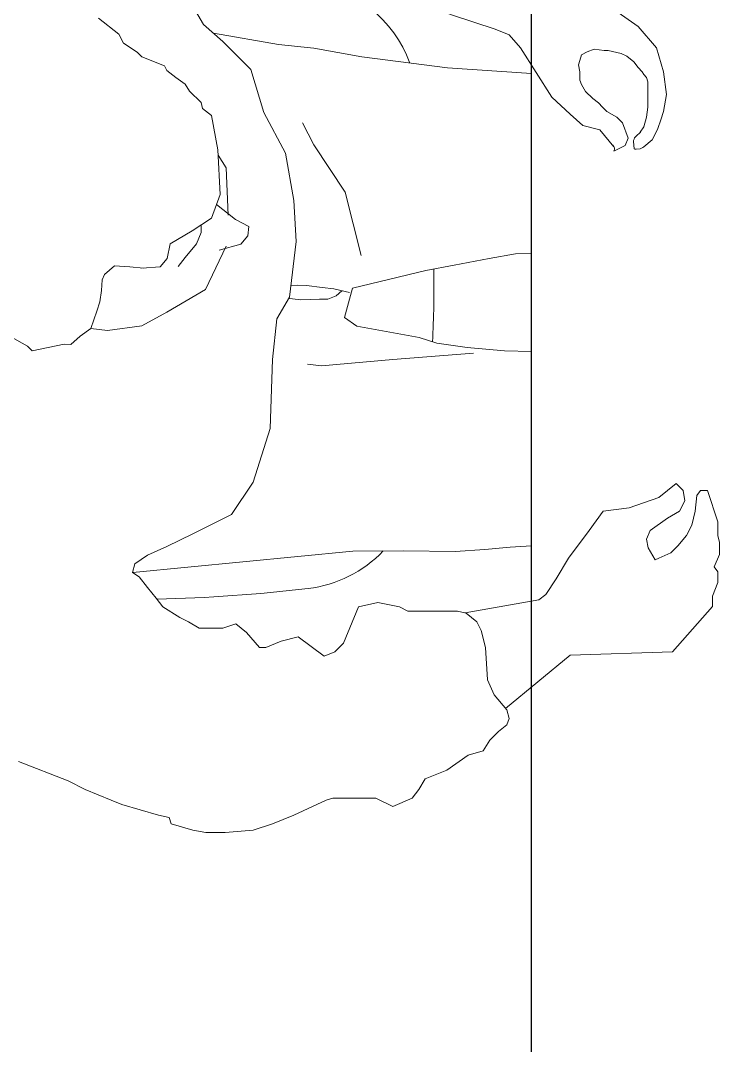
# Model space of a CAD drawing. Header units: millimetres. Extents: x 2182 to 2335, y 1488 to 1614.
# Drawn here: x 2205.859 to 2206.364, y 1511.949 to 1512.691 of the extents above; entities that cross this region are included whole.
import ezdxf

# ---------------------------------------------------------------- set-up
doc = ezdxf.new("R2010")
doc.units = ezdxf.units.MM
doc.layers.add('Layer1', color=1, linetype='Continuous')
doc.layers.add('Layer2', color=3, linetype='Continuous')
doc.layers.add('MOVEIS_LAB', color=3, linetype='Continuous', lineweight=15)

# ---------------------------------------------------------------- blocks, each defined once
blk = doc.blocks.new('pess.sent')
at = {"layer": 'MOVEIS_LAB', "color": 1}
for p, q in [((-0.1701, 0.33542), (-0.1561, 0.37123)), ((-0.17632, 0.32296), (-0.1701, 0.33542)), ((-0.1841, 0.30428), (-0.17632, 0.32296)), ((0.38208, 0.31345), (0.37053, 0.29859)), ((-0.18721, 0.2965), (-0.1841, 0.30428)), ((0.37053, 0.29859), (0.36393, 0.29529)), ((-0.19499, 0.27003), (-0.18721, 0.2965)), ((0.36393, 0.29529), (0.35733, 0.28538)), ((-0.02229, 0.28404), (-0.03007, 0.27781)), ((-0.01918, 0.28871), (-0.02229, 0.28404)), ((-0.01296, 0.28715), (-0.01918, 0.28871)), ((-0.00674, 0.27781), (-0.01296, 0.28715)), ((0.35403, 0.28208), (0.34743, 0.26557)), ((0.35733, 0.28538), (0.35403, 0.28208)), ((-0.03007, 0.27781), (-0.03785, 0.27159)), ((-0.00051, 0.2638), (-0.00674, 0.27781)), ((-0.19655, 0.26224), (-0.19499, 0.27003)), ((-0.03785, 0.27159), (-0.04408, 0.26691)), ((-0.20588, 0.24512), (-0.20121, 0.26069)), ((-0.20121, 0.26069), (-0.19655, 0.26224)), ((-0.04408, 0.26691), (-0.05186, 0.25446)), ((0.00882, 0.24512), (-0.00051, 0.2638)), ((0.34413, 0.26391), (0.33918, 0.25731)), ((0.34743, 0.26557), (0.34413, 0.26391)), ((-0.05186, 0.25446), (-0.05497, 0.24823)), ((0.33918, 0.25731), (0.33423, 0.2507)), ((-0.20744, 0.23578), (-0.20588, 0.24512)), ((-0.05497, 0.24823), (-0.05963, 0.24045)), ((0.02282, 0.21709), (0.00882, 0.24512)), ((0.32928, 0.2474), (0.32103, 0.23915)), ((0.33423, 0.2507), (0.32928, 0.2474)), ((0.39311, 0.24667), (0.37755, 0.23733)), ((-0.05963, 0.24045), (-0.05963, 0.23578)), ((0.32103, 0.23915), (0.31674, 0.23814)), ((-0.20744, 0.22176), (-0.20744, 0.23578)), ((-0.05963, 0.23578), (-0.05963, 0.22332)), ((0.37755, 0.23733), (0.3651, 0.22332)), ((-0.05963, 0.22332), (-0.05652, 0.21398)), ((0.3651, 0.22332), (0.34488, 0.20308)), ((-0.20588, 0.20152), (-0.20744, 0.22176)), ((0.04616, 0.20152), (0.02282, 0.21709)), ((-0.05652, 0.21398), (-0.06275, 0.20619)), ((-0.20121, 0.18751), (-0.20588, 0.20152)), ((-0.06275, 0.20619), (-0.07364, 0.19685)), ((0.08506, 0.18907), (0.04616, 0.20152)), ((0.34488, 0.20308), (0.31376, 0.19374)), ((-0.07364, 0.19685), (-0.07364, 0.19218)), ((0.31376, 0.19374), (0.2842, 0.17817)), ((-0.19499, 0.17194), (-0.20121, 0.18751)), ((-0.07364, 0.19218), (-0.06897, 0.18128)), ((0.13484, 0.18751), (0.08506, 0.18907)), ((0.1644, 0.1844), (0.13484, 0.18751)), ((-0.06897, 0.18128), (-0.06586, 0.16883)), ((0.17996, 0.17506), (0.1644, 0.1844)), ((0.2842, 0.17817), (0.24997, 0.17194)), ((-0.1841, 0.14859), (-0.19499, 0.17194)), ((0.22041, 0.17038), (0.17996, 0.17506)), ((0.24997, 0.17194), (0.22041, 0.17038)), ((-0.06586, 0.16883), (-0.07986, 0.15014)), ((-0.18254, 0.14392), (-0.1841, 0.14859)), ((-0.07986, 0.15014), (-0.07675, 0.14236)), ((-0.18254, 0.11278), (-0.18254, 0.14392)), ((-0.07675, 0.14236), (-0.07053, 0.13613)), ((-0.07053, 0.13613), (-0.04408, 0.12523)), ((-0.04408, 0.12523), (-0.04096, 0.11122)), ((-0.18877, 0.10032), (-0.18254, 0.11278)), ((-0.04096, 0.11122), (-0.04408, 0.09565)), ((-0.18254, 0.08631), (-0.18877, 0.10032)), ((-0.04408, 0.09565), (-0.04719, 0.08942)), ((-0.04719, 0.08942), (-0.04719, 0.0832)), ((-0.17632, 0.08164), (-0.18254, 0.08631)), ((-0.16854, 0.07697), (-0.17632, 0.08164)), ((-0.04719, 0.0832), (-0.04719, 0.07853)), ((-0.16232, 0.0614), (-0.16854, 0.07697)), ((-0.04719, 0.07853), (-0.04719, 0.06607)), ((-0.15143, 0.04583), (-0.16232, 0.0614)), ((-0.04719, 0.06607), (-0.04719, 0.05361)), ((-0.04719, 0.05361), (-0.04874, 0.04739)), ((-0.14832, 0.03493), (-0.15143, 0.04583)), ((-0.04874, 0.04739), (-0.05497, 0.0396)), ((-0.05497, 0.0396), (-0.06119, 0.03649)), ((-0.14054, 0.03026), (-0.14832, 0.03493)), ((-0.13431, 0.02403), (-0.14054, 0.03026)), ((-0.09697, 0.03182), (-0.10786, 0.02715)), ((-0.07364, 0.03337), (-0.09697, 0.03182)), ((-0.06119, 0.03649), (-0.07364, 0.03337)), ((-0.12965, 0.01781), (-0.13431, 0.02403)), ((-0.10786, 0.02715), (-0.11876, 0.01781)), ((-0.12498, 0.01625), (-0.12965, 0.01781)), ((-0.11876, 0.01781), (-0.12498, 0.01625))]:
    blk.add_line(p, q, dxfattribs=at)
for points in [[(0.14613, 0.33822), (0.14118, 0.36134), (0.14448, 0.36464), (0.15108, 0.3762), (0.15438, 0.38115), (0.15933, 0.3861), (0.16098, 0.39271), (0.16098, 0.40592), (0.16263, 0.42903), (0.16758, 0.44555), (0.17418, 0.45545), (0.19398, 0.46866), (0.20883, 0.47857), (0.21378, 0.48518), (0.24843, 0.48352), (0.25833, 0.48518), (0.26486, 0.48583)], [(0.20108, 0.28075), (0.20099, 0.28081), (0.20209, 0.29077), (0.20264, 0.30183), (0.19656, 0.30902), (0.1927, 0.31068), (0.18496, 0.31123), (0.17667, 0.31234), (0.17004, 0.31455), (0.15733, 0.31897), (0.1518, 0.32671), (0.14572, 0.33335), (0.14611, 0.33828)], [(0.21708, 0.22098), (0.18573, 0.23584), (0.16923, 0.26391), (0.15933, 0.28208), (0.15603, 0.30685), (0.15737, 0.31896)], [(-0.01934, 0.28847), (-0.00383, 0.12935), (-0.0035, 0.09263), (-0.00417, 0.05524), (-0.0025, 0.03387), (-0.00083, 0.01551), (0, 0)], [(0.20099, 0.28192), (0.20209, 0.26864), (0.20817, 0.26367), (0.21861, 0.26158)], [(0.21861, 0.26158), (0.22808, 0.24547), (0.23736, 0.23154), (0.25436, 0.22536), (0.28683, 0.2269), (0.31156, 0.23154), (0.31674, 0.23814)], [(0.23229, 0.23915), (0.22698, 0.23915), (0.21873, 0.24245), (0.20883, 0.2507), (0.20223, 0.25566)], [(0.34187, 0), (0.34597, 0.06084), (0.35417, 0.12273), (0.36034, 0.15764), (0.36308, 0.18304), (0.37116, 0.23014)], [(0.24727, 0.22794), (0.23638, 0.21419), (0.23116, 0.2045), (0.22445, 0.20524), (0.21849, 0.21046), (0.21401, 0.22613)], [(0.2394, 0.21942), (0.27369, 0.22091), (0.28287, 0.22671)], [(0.18476, 0.13741), (0.18096, 0.1415), (0.17871, 0.14742), (0.17871, 0.15334), (0.17815, 0.16687), (0.17843, 0.1689), (0.17915, 0.17515)], [(0.1835, 0.13163), (0.18603, 0.14319), (0.18696, 0.15163), (0.18844, 0.16289), (0.18879, 0.16966), (0.18851, 0.17407)], [(0.21027, 0.12332), (0.25596, 0.13476), (0.29023, 0.15764), (0.30622, 0.16564)], [(0.13945, 0.0421), (0.13488, 0.10044), (0.13031, 0.15192), (0.13145, 0.16221)], [(0.14081, 0), (0.14131, 0.01967), (0.14367, 0.04653), (0.14683, 0.06865), (0.15077, 0.08128), (0.159, 0.12655), (0.16538, 0.13529), (0.1865, 0.12953), (0.19937, 0.07655), (0.20332, 0.05601), (0.20805, 0.03073), (0.21137, 0.01165), (0.2117, 0)], [(0.28895, -0.05964), (0.30125, -0.04939), (0.30432, -0.03709), (0.31251, -0.02786), (0.3248, -0.01454), (0.36065, 0.00801), (0.36987, 0.01621), (0.37397, 0.02646), (0.38421, 0.05721), (0.39752, 0.09206), (0.41082, 0.11793)], [(0.28896, -0.08112), (0.28895, -0.08116), (0.29408, -0.08731), (0.29817, -0.08936), (0.30227, -0.09141), (0.30842, -0.09346), (0.31456, -0.09551), (0.32685, -0.09756), (0.34324, -0.09551), (0.36065, -0.09038), (0.37601, -0.07706), (0.38626, -0.06271), (0.39343, -0.05041), (0.40469, -0.00019), (0.41391, 0.02236), (0.4641, 0.07771)], [(-0.11766, 0.01875), (-0.0791, -0.02796), (-0.07659, -0.10207), (-0.04396, -0.13095), (-0.03643, -0.13095), (-0.02638, -0.13472), (-0.01885, -0.13472), (-0.01509, -0.13221), (-0.0063, -0.13598), (0.00248, -0.13598), (0.0075, -0.13472), (0.01754, -0.13472), (0.04014, -0.12719), (0.04014, -0.12216), (0.03637, -0.11965), (0.02507, -0.11839), (0.01503, -0.11588), (0.0075, -0.11211), (-0.00003, -0.10583), (-0.00505, -0.10081), (-0.00881, -0.09202), (-0.01007, -0.08951), (-0.00128, -0.08448), (0.00499, -0.08323), (0.01127, -0.08574), (0.02005, -0.0983), (0.02507, -0.10709), (0.03261, -0.11086), (0.04014, -0.1096), (0.04516, -0.10458), (0.03512, -0.09202), (0.02758, -0.07067), (0.02507, -0.05183), (0.01127, -0.04178), (-0.00881, -0.0267), (-0.02387, -0.01791), (-0.03517, -0.01038), (-0.03894, -0.00535), (-0.04857, 0.04809)], [(0.28588, -0.05964), (0.28998, -0.06784), (0.2951, -0.06989), (0.30637, -0.06579), (0.31046, -0.06169), (0.31456, -0.05451), (0.31763, -0.05144), (0.32071, -0.04836), (0.32378, -0.04426), (0.3289, -0.03914), (0.33402, -0.03606), (0.33709, -0.03504), (0.34324, -0.03504), (0.34836, -0.03401), (0.35143, -0.03504), (0.35553, -0.03606), (0.35758, -0.04016), (0.35963, -0.04529), (0.3586, -0.05246), (0.3586, -0.05554), (0.35655, -0.06476), (0.35451, -0.06886), (0.35041, -0.07399), (0.34631, -0.07706), (0.34324, -0.08014), (0.34119, -0.08116), (0.33914, -0.08321), (0.33607, -0.08423), (0.33197, -0.08423), (0.3248, -0.08423), (0.31763, -0.08423), (0.31046, -0.08321), (0.30329, -0.08116), (0.2995, -0.07863)], [(0.29959, -0.07872), (0.29671, -0.07558), (0.29548, -0.0745), (0.29455, -0.07412), (0.29342, -0.07371), (0.29286, -0.07365), (0.28748, -0.07418), (0.28724, -0.0747), (0.28724, -0.07575), (0.28733, -0.07861), (0.28841, -0.0805), (0.28896, -0.08112)]]:
    blk.add_lwpolyline(points, dxfattribs=at)
for points in [[(-0.00363, 0.10737, -0.173922), (-0.03082, 0.16172, -0.024373), (-0.03855, 0.27107)], [(0.41395, 0.23311, -0.015929), (0.40769, 0.16172, -0.281334), (0.34957, 0.08803, -0.281334)], [(0.20049, 0.07071, -0.016281), (0.14776, 0.07164, -0.016281)]]:
    blk.add_lwpolyline(points, format="xyb", dxfattribs=at)
blk.add_arc((0.28742, -0.05666), 0.00335, 242.67737, 322.3291, dxfattribs=at)

msp = doc.modelspace()

# ---------------------------------------------------------------- linework, layer by layer
at = {"layer": 'Layer2'}
msp.add_line((2206.22831, 1511.80167), (2206.22831, 1513.10167), dxfattribs=at)

# ---------------------------------------------------------------- block references
at = {"layer": 'Layer1', "rotation": 90}
msp.add_blockref('pess.sent', (2206.22831, 1512.31076), dxfattribs=at)

doc.saveas('drawing.dxf')
